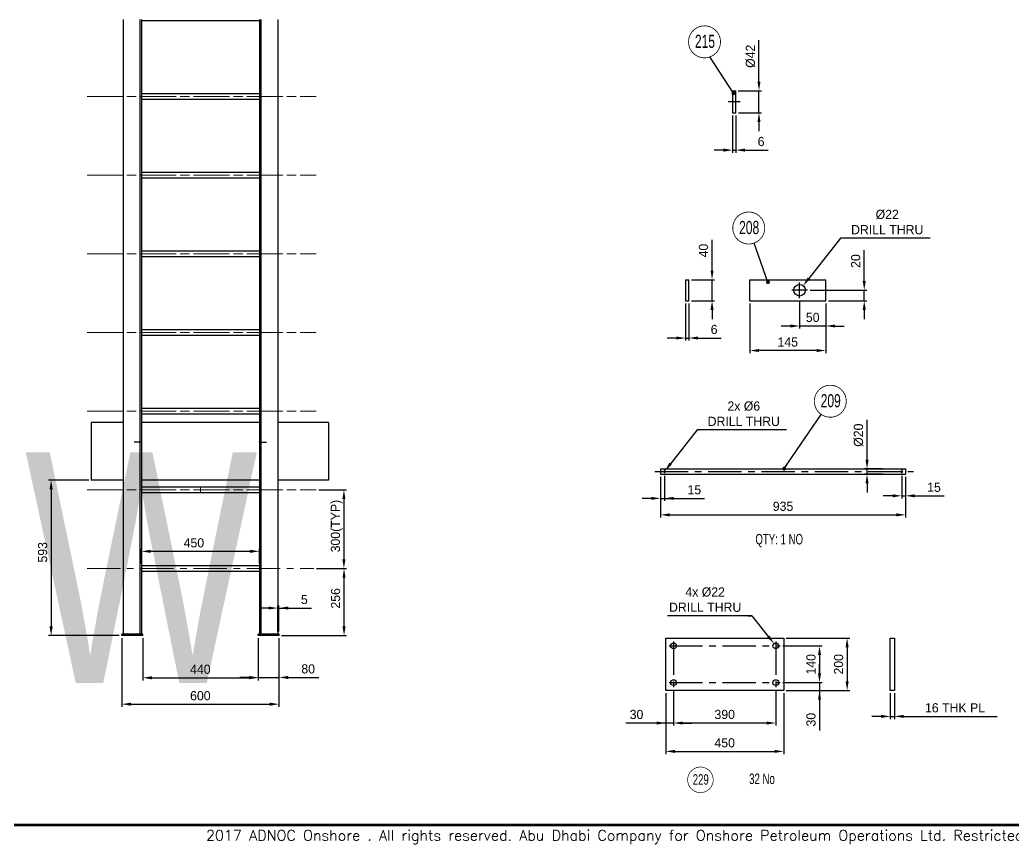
# Model space of a CAD drawing. Header units: millimetres. Extents: x 0 to 16187, y -20471 to 6290.
# Drawn here: x 10784.2 to 11163, y 2604.8 to 2919.1 of the extents above; entities that cross this region are included whole.
import ezdxf
from ezdxf import colors
from ezdxf.entities.mleader import LeaderData, LeaderLine
from ezdxf.enums import TextEntityAlignment as Align
from ezdxf.math import Vec2, Vec3

# ---------------------------------------------------------------- set-up
doc = ezdxf.new("R2018")
doc.units = ezdxf.units.MM
doc.header["$PDSIZE"] = -1
doc.linetypes.add('CENTERX2', pattern=[20.32, 12.7, -2.54, 2.54, -2.54])
doc.layers.add('BORDER1', color=3, linetype='Continuous')
doc.layers.add('BORDER2', color=7, linetype='Continuous')
doc.styles.add('ROMANC', font='ROMANC', dxfattribs={"height": 5})
doc.styles.add('ROMANS', font='ROMANS.shx', dxfattribs={"width": 0.8})
doc.styles.add('ROMANT', font='ROMANT', dxfattribs={"height": 4})
doc.styles.add('SLDTEXTSTYLE2', font='TXT', dxfattribs={"width": 0.686449})
doc.dimstyles.new('AM_ISO', dxfattribs={"dimtxt": 3.5, "dimasz": 3.5, "dimexe": 1, "dimexo": 1, "dimgap": 1.5, "dimtad": 1, "dimdsep": 46, "dimtxsty": 'Standard', "dimcen": 0, "dimclrd": 1, "dimclre": 1, "dimclrt": 1, "dimadec": 0, "dimazin": 2, "dimtp": 0.1, "dimtm": 0.1, "dimtfac": 0.71, "dimtdec": 3, "dimtmove": 0, "dimatfit": 3, "dimfxl": 1, "dimlwd": -1, "dimlwe": -1, "dimarcsym": 1})
doc.dimstyles.new('AM_ISO$3', dxfattribs={"dimtxt": 3.5, "dimasz": 3.5, "dimexe": 1, "dimexo": 1, "dimgap": 1.5, "dimtad": 1, "dimtoh": 1, "dimdsep": 46, "dimtxsty": 'Standard', "dimcen": 0, "dimclrd": 1, "dimclre": 1, "dimclrt": 1, "dimadec": 0, "dimazin": 2, "dimtp": 0.1, "dimtm": 0.1, "dimtfac": 0.71, "dimtdec": 3, "dimtofl": 0, "dimtmove": 0, "dimatfit": 0, "dimfxl": 1, "dimlwd": -1, "dimlwe": -1, "dimarcsym": 1})
doc.dimstyles.new('AM_ISO$7', dxfattribs={"dimtxt": 3.5, "dimasz": 3.5, "dimexe": 1, "dimexo": 1, "dimgap": 1.5, "dimtad": 1, "dimtoh": 1, "dimdsep": 46, "dimtxsty": 'Standard', "dimcen": 0, "dimclrd": 1, "dimclre": 1, "dimclrt": 1, "dimadec": 0, "dimazin": 2, "dimtp": 0.1, "dimtm": 0.1, "dimtfac": 0.71, "dimtdec": 3, "dimtmove": 0, "dimatfit": 3, "dimfxl": 1, "dimlwd": -1, "dimlwe": -1, "dimarcsym": 1})

# ---------------------------------------------------------------- blocks, each defined once
blk = doc.blocks.new('*D1907')
at = {"color": 1, "linetype": 'ByBlock'}
for p, q in [((11030.51, 2662.38), (11030.51, 2639.16)), ((11075.51, 2662.38), (11075.51, 2639.16)), ((11034.01, 2640.16), (11072.01, 2640.16))]:
    blk.add_line(p, q, dxfattribs=at)
at = {"color": 1}
for points in [[(11034.01, 2640.75), (11034.01, 2639.58), (11030.51, 2640.16)], [(11072.01, 2639.58), (11072.01, 2640.75), (11075.51, 2640.16)]]:
    blk.add_solid(points, dxfattribs=at)
at = {"layer": 'Defpoints', "color": 0}
for p in [(11030.51, 2663.38), (11075.51, 2663.38), (11075.51, 2640.16)]:
    blk.add_point(p, dxfattribs=at)
at = {"color": 1, "insert": (11053.01, 2643.41), "char_height": 3.5, "attachment_point": 5}
blk.add_mtext('450', dxfattribs=at)
blk = doc.blocks.new('*D1908')
at = {"color": 1, "linetype": 'ByBlock'}
for p, q in [((11076.51, 2683.38), (11100.71, 2683.38)), ((11099.71, 2679.88), (11099.71, 2666.88)), ((11076.51, 2663.38), (11100.71, 2663.38))]:
    blk.add_line(p, q, dxfattribs=at)
at = {"color": 1}
for points in [[(11100.3, 2679.88), (11099.13, 2679.88), (11099.71, 2683.38)], [(11099.13, 2666.88), (11100.3, 2666.88), (11099.71, 2663.38)]]:
    blk.add_solid(points, dxfattribs=at)
at = {"layer": 'Defpoints', "color": 0}
for p in [(11075.51, 2683.38), (11075.51, 2663.38), (11099.71, 2663.38)]:
    blk.add_point(p, dxfattribs=at)
at = {"color": 1, "insert": (11096.46, 2673.38), "char_height": 3.5, "attachment_point": 5, "rotation": 90}
blk.add_mtext('200', dxfattribs=at)
blk = doc.blocks.new('*D1909')
at = {"color": 1, "linetype": 'ByBlock'}
for p, q in [((11033.51, 2663.69), (11033.51, 2649.97)), ((11030.51, 2662.38), (11030.51, 2649.97)), ((11030.51, 2650.97), (11015.26, 2650.97)), ((11027.01, 2650.97), (11023.51, 2650.97)), ((11033.51, 2650.97), (11030.51, 2650.97)), ((11037.01, 2650.97), (11040.51, 2650.97))]:
    blk.add_line(p, q, dxfattribs=at)
at = {"color": 1}
for points in [[(11027.01, 2650.39), (11027.01, 2651.56), (11030.51, 2650.97)], [(11037.01, 2651.56), (11037.01, 2650.39), (11033.51, 2650.97)]]:
    blk.add_solid(points, dxfattribs=at)
at = {"layer": 'Defpoints', "color": 0}
for p in [(11033.51, 2664.69), (11030.51, 2663.38), (11030.51, 2650.97)]:
    blk.add_point(p, dxfattribs=at)
at = {"color": 1, "insert": (11019.38, 2654.22), "char_height": 3.5, "attachment_point": 5}
blk.add_mtext('30', dxfattribs=at)
blk = doc.blocks.new('*D1910')
at = {"color": 1, "linetype": 'ByBlock'}
for p, q in [((11033.51, 2663.69), (11033.51, 2649.97)), ((11072.51, 2663.69), (11072.51, 2649.97)), ((11069.01, 2650.97), (11037.01, 2650.97))]:
    blk.add_line(p, q, dxfattribs=at)
at = {"color": 1}
for points in [[(11037.01, 2651.56), (11037.01, 2650.39), (11033.51, 2650.97)], [(11069.01, 2650.39), (11069.01, 2651.56), (11072.51, 2650.97)]]:
    blk.add_solid(points, dxfattribs=at)
at = {"layer": 'Defpoints', "color": 0}
for p in [(11033.51, 2664.69), (11072.51, 2664.69), (11033.51, 2650.97)]:
    blk.add_point(p, dxfattribs=at)
at = {"color": 1, "insert": (11053.01, 2654.22), "char_height": 3.5, "attachment_point": 5}
blk.add_mtext('390', dxfattribs=at)
blk = doc.blocks.new('*D1912')
at = {"color": 1, "linetype": 'ByBlock'}
for p, q in [((11075.19, 2680.38), (11090.18, 2680.38)), ((11089.18, 2676.88), (11089.18, 2669.88)), ((11075.19, 2666.38), (11090.18, 2666.38))]:
    blk.add_line(p, q, dxfattribs=at)
at = {"color": 1}
for points in [[(11089.76, 2676.88), (11088.59, 2676.88), (11089.18, 2680.38)], [(11088.59, 2669.88), (11089.76, 2669.88), (11089.18, 2666.38)]]:
    blk.add_solid(points, dxfattribs=at)
at = {"layer": 'Defpoints', "color": 0}
for p in [(11074.19, 2680.38), (11074.19, 2666.38), (11089.18, 2666.38)]:
    blk.add_point(p, dxfattribs=at)
at = {"color": 1, "insert": (11085.93, 2673.38), "char_height": 3.5, "attachment_point": 5, "rotation": 90}
blk.add_mtext('140', dxfattribs=at)
blk = doc.blocks.new('*D1913')
at = {"color": 1, "linetype": 'ByBlock'}
for p, q in [((11089.18, 2669.88), (11089.18, 2673.38)), ((11075.19, 2666.38), (11090.18, 2666.38)), ((11089.18, 2666.38), (11089.18, 2663.38)), ((11076.51, 2663.38), (11090.18, 2663.38)), ((11089.18, 2663.38), (11089.18, 2648.13)), ((11089.18, 2659.88), (11089.18, 2656.38))]:
    blk.add_line(p, q, dxfattribs=at)
at = {"color": 1}
for points in [[(11088.59, 2669.88), (11089.76, 2669.88), (11089.18, 2666.38)], [(11089.76, 2659.88), (11088.59, 2659.88), (11089.18, 2663.38)]]:
    blk.add_solid(points, dxfattribs=at)
at = {"layer": 'Defpoints', "color": 0}
for p in [(11074.19, 2666.38), (11075.51, 2663.38), (11089.18, 2663.38)]:
    blk.add_point(p, dxfattribs=at)
at = {"color": 1, "insert": (11085.93, 2652.25), "char_height": 3.5, "attachment_point": 5, "rotation": 90}
blk.add_mtext('30', dxfattribs=at)
blk = doc.blocks.new('*D1914')
at = {"color": 1, "linetype": 'ByBlock'}
for p, q in [((11116.18, 2662.38), (11116.18, 2652.51)), ((11117.78, 2662.38), (11117.78, 2652.51)), ((11112.68, 2653.51), (11109.18, 2653.51)), ((11116.18, 2653.51), (11117.78, 2653.51)), ((11121.28, 2653.51), (11156.95, 2653.51))]:
    blk.add_line(p, q, dxfattribs=at)
at = {"color": 1}
for points in [[(11112.68, 2652.93), (11112.68, 2654.1), (11116.18, 2653.51)], [(11121.28, 2654.1), (11121.28, 2652.93), (11117.78, 2653.51)]]:
    blk.add_solid(points, dxfattribs=at)
at = {"layer": 'Defpoints', "color": 0}
for p in [(11116.18, 2663.38), (11117.78, 2663.38), (11117.78, 2653.51)]:
    blk.add_point(p, dxfattribs=at)
at = {"color": 1, "insert": (11140.87, 2656.76), "char_height": 3.5, "attachment_point": 5}
blk.add_mtext('16 THK PL', dxfattribs=at)
blk = doc.blocks.new('*D1915')
at = {"color": 1, "linetype": 'ByBlock'}
for p, q in [((11061.89, 2691.86), (11063.39, 2691.86)), ((11063.39, 2691.86), (11069.65, 2683.98))]:
    blk.add_line(p, q, dxfattribs=at)
at = {"color": 1}
blk.add_solid([(11069.19, 2683.62), (11070.11, 2684.34), (11071.83, 2681.24)], dxfattribs=at)
at = {"layer": 'Defpoints', "color": 0}
for p in [(11071.83, 2681.24), (11073.19, 2679.52)]:
    blk.add_point(p, dxfattribs=at)
at = {"color": 1, "insert": (11045.56, 2698.02), "char_height": 3.5, "attachment_point": 5}
blk.add_mtext('4x %%c22\\PDRILL THRU', dxfattribs=at)
blk = doc.blocks.new('*D3558')
at = {"color": 1, "linetype": 'ByBlock'}
for p, q in [((10897.25, 2709.89), (10908.81, 2709.89)), ((10907.81, 2687.79), (10907.81, 2706.39)), ((10884, 2684.29), (10908.81, 2684.29))]:
    blk.add_line(p, q, dxfattribs=at)
at = {"color": 1}
for points in [[(10908.39, 2706.39), (10907.22, 2706.39), (10907.81, 2709.89)], [(10907.22, 2687.79), (10908.39, 2687.79), (10907.81, 2684.29)]]:
    blk.add_solid(points, dxfattribs=at)
at = {"layer": 'Defpoints', "color": 0}
for p in [(10896.25, 2709.89), (10907.81, 2709.89), (10883, 2684.29)]:
    blk.add_point(p, dxfattribs=at)
at = {"color": 1, "insert": (10902.81, 2698.52), "char_height": 3.5, "attachment_point": 2, "rotation": 90}
blk.add_mtext('256', dxfattribs=at)
blk = doc.blocks.new('*D3559')
at = {"color": 1, "linetype": 'ByBlock'}
for p, q in [((10898.24, 2739.89), (10908.77, 2739.89)), ((10907.77, 2736.39), (10907.77, 2713.39)), ((10897.25, 2709.89), (10908.77, 2709.89))]:
    blk.add_line(p, q, dxfattribs=at)
at = {"color": 1}
for points in [[(10908.35, 2736.39), (10907.19, 2736.39), (10907.77, 2739.89)], [(10907.19, 2713.39), (10908.35, 2713.39), (10907.77, 2709.89)]]:
    blk.add_solid(points, dxfattribs=at)
at = {"layer": 'Defpoints', "color": 0}
for p in [(10897.24, 2739.89), (10896.25, 2709.89), (10907.77, 2709.89)]:
    blk.add_point(p, dxfattribs=at)
at = {"color": 1, "insert": (10902.77, 2726.07), "char_height": 3.5, "attachment_point": 2, "rotation": 90}
blk.add_mtext('300(TYP)', dxfattribs=at)
blk = doc.blocks.new('*D3560')
at = {"color": 1, "linetype": 'ByBlock'}
for p, q in [((10810.4, 2743.59), (10795.07, 2743.59)), ((10796.07, 2740.09), (10796.07, 2687.79)), ((10822, 2684.29), (10795.07, 2684.29))]:
    blk.add_line(p, q, dxfattribs=at)
at = {"color": 1}
for points in [[(10796.66, 2740.09), (10795.49, 2740.09), (10796.07, 2743.59)], [(10795.49, 2687.79), (10796.66, 2687.79), (10796.07, 2684.29)]]:
    blk.add_solid(points, dxfattribs=at)
at = {"layer": 'Defpoints', "color": 0}
for p in [(10811.4, 2743.59), (10796.07, 2684.29), (10823, 2684.29)]:
    blk.add_point(p, dxfattribs=at)
at = {"color": 1, "insert": (10791.07, 2716.06), "char_height": 3.5, "attachment_point": 2, "rotation": 90}
blk.add_mtext('593', dxfattribs=at)
blk = doc.blocks.new('*D3561')
at = {"color": 1, "linetype": 'ByBlock'}
for p, q in [((10823, 2683.29), (10823, 2657.16)), ((10883, 2683.29), (10883, 2657.16)), ((10826.5, 2658.16), (10879.5, 2658.16))]:
    blk.add_line(p, q, dxfattribs=at)
at = {"color": 1}
for points in [[(10826.5, 2658.74), (10826.5, 2657.57), (10823, 2658.16)], [(10879.5, 2657.57), (10879.5, 2658.74), (10883, 2658.16)]]:
    blk.add_solid(points, dxfattribs=at)
at = {"layer": 'Defpoints', "color": 0}
for p in [(10823, 2684.29), (10883, 2684.29), (10883, 2658.16)]:
    blk.add_point(p, dxfattribs=at)
at = {"color": 1, "insert": (10853, 2663.16), "char_height": 3.5, "attachment_point": 2}
blk.add_mtext('600', dxfattribs=at)
blk = doc.blocks.new('*D3562')
at = {"color": 1, "linetype": 'ByBlock'}
for p, q in [((10830.5, 2711.89), (10830.5, 2717.43)), ((10875.5, 2711.89), (10875.5, 2717.43)), ((10872, 2716.43), (10834, 2716.43))]:
    blk.add_line(p, q, dxfattribs=at)
at = {"color": 1}
for points in [[(10834, 2717.02), (10834, 2715.85), (10830.5, 2716.43)], [(10872, 2715.85), (10872, 2717.02), (10875.5, 2716.43)]]:
    blk.add_solid(points, dxfattribs=at)
at = {"layer": 'Defpoints', "color": 0}
for p in [(10830.5, 2716.43), (10830.5, 2710.89), (10875.5, 2710.89)]:
    blk.add_point(p, dxfattribs=at)
at = {"color": 1, "insert": (10850.54, 2721.43), "char_height": 3.5, "attachment_point": 2}
blk.add_mtext('450', dxfattribs=at)
blk = doc.blocks.new('*D3563')
at = {"color": 1, "linetype": 'ByBlock'}
for p, q in [((10831, 2683.29), (10831, 2667.23)), ((10875, 2683.29), (10875, 2667.23)), ((10834.5, 2668.23), (10871.5, 2668.23))]:
    blk.add_line(p, q, dxfattribs=at)
at = {"color": 1}
for points in [[(10834.5, 2668.81), (10834.5, 2667.64), (10831, 2668.23)], [(10871.5, 2667.64), (10871.5, 2668.81), (10875, 2668.23)]]:
    blk.add_solid(points, dxfattribs=at)
at = {"layer": 'Defpoints', "color": 0}
for p in [(10831, 2684.29), (10875, 2684.29), (10875, 2668.23)]:
    blk.add_point(p, dxfattribs=at)
at = {"color": 1, "insert": (10853, 2673.23), "char_height": 3.5, "attachment_point": 2}
blk.add_mtext('440', dxfattribs=at)
blk = doc.blocks.new('*D3575')
at = {"color": 1, "linetype": 'ByBlock'}
for p, q in [((10875, 2683.29), (10875, 2667.35)), ((10883, 2683.29), (10883, 2667.35)), ((10871.5, 2668.35), (10868, 2668.35)), ((10875, 2668.35), (10883, 2668.35)), ((10886.5, 2668.35), (10898.25, 2668.35))]:
    blk.add_line(p, q, dxfattribs=at)
at = {"color": 1}
for points in [[(10871.5, 2667.76), (10871.5, 2668.93), (10875, 2668.35)], [(10886.5, 2668.93), (10886.5, 2667.76), (10883, 2668.35)]]:
    blk.add_solid(points, dxfattribs=at)
at = {"layer": 'Defpoints', "color": 0}
for p in [(10875, 2684.29), (10883, 2684.29), (10883, 2668.35)]:
    blk.add_point(p, dxfattribs=at)
at = {"color": 1, "insert": (10894.13, 2671.6), "char_height": 3.5, "attachment_point": 5}
blk.add_mtext('80', dxfattribs=at)
blk = doc.blocks.new('*D3576')
at = {"color": 1, "linetype": 'ByBlock'}
for p, q in [((10879, 2694.82), (10875.5, 2694.82)), ((10882.5, 2685.89), (10882.5, 2695.82)), ((10883, 2694.82), (10882.5, 2694.82)), ((10883, 2685.89), (10883, 2695.82)), ((10883, 2694.82), (10895.34, 2694.82)), ((10886.5, 2694.82), (10890, 2694.82))]:
    blk.add_line(p, q, dxfattribs=at)
at = {"color": 1}
for points in [[(10879, 2694.23), (10879, 2695.4), (10882.5, 2694.82)], [(10886.5, 2695.4), (10886.5, 2694.23), (10883, 2694.82)]]:
    blk.add_solid(points, dxfattribs=at)
at = {"layer": 'Defpoints', "color": 0}
for p in [(10882.5, 2694.82), (10882.5, 2684.89), (10883, 2684.89)]:
    blk.add_point(p, dxfattribs=at)
at = {"color": 1, "insert": (10892.67, 2698.07), "char_height": 3.5, "attachment_point": 5}
blk.add_mtext('5', dxfattribs=at)
blk = doc.blocks.new('*U609')
at = {"layer": 'BORDER1', "color": 154, "true_color": 0x1859a9, "const_width": 1}
blk.add_lwpolyline([(1.81, 811), (1144, 811), (1144, 0), (0, 0), (0, 811)], close=True, dxfattribs=at)
at = {"layer": 'BORDER2', "color": 154, "true_color": 0x1859a9, "style": 'ROMANS'}
blk.add_text('2017 ADNOC Onshore . All rights reserved. Abu Dhabi Company for Onshore Petroleum Operations Ltd. Restricted Circulation', height=4, dxfattribs=at).set_placement((489.5, -2), align=Align.TOP_CENTER)
at = {"layer": 'BORDER2', "flags": 8}
for tag, height, style, p in [('REV-A', 3.24, 'ROMANS', (986.93, 140.25)), ('RE-A', 8.06, 'ROMANT', (1084.63, 7.17))]:
    blk.add_attdef(tag, text='', height=height, dxfattribs=dict(at, style=style)).set_placement(p, align=Align.CENTER)
at = {"layer": 'BORDER2', "style": 'ROMANS', "width": 3.830216}
blk.add_attdef('DATE-A', text='', height=3.24, dxfattribs=at).set_placement((995.51, 140.25), (1008.51, 140.25), align=Align.FIT)
at = {"layer": 'BORDER2'}
for tag, height, style, p in [('DRN-A', 3.24, 'ROMANS', (1018.38, 140.25)), ('CHD-A', 3.24, 'ROMANS', (1032.35, 140.25)), ('APD-A', 3.24, 'ROMANS', (1046.64, 140.25)), ('CONS_CONT_VEND', 4.2, 'ROMANC', (1061.39, 72.83))]:
    blk.add_attdef(tag, text='', height=height, dxfattribs=dict(at, style=style)).set_placement(p, align=Align.CENTER)
at = {"layer": 'BORDER2', "style": 'ROMANS', "width": 0.8}
for tag, p, height in [('1:X', (997.23, 122.55), 3.5), ('LOC', (1042.74, 122.55), 3.5), ('PROJ_NO', (1118.64, 122.55), 3.5), ('CONS_DRG_NO', (1011, 63), 3)]:
    blk.add_attdef(tag, p, '', height=height, dxfattribs=at)
at = {"layer": 'BORDER2', "lineweight": 30, "width": 0.8, "flags": 104}
blk.add_attdef('COMMENTS-A', text='', height=2.2, dxfattribs=at).set_placement((1055.21, 142.07), align=Align.MIDDLE_LEFT)
at = {"layer": 'BORDER2', "style": 'ROMANS', "width": 0.8}
for tag, p in [('PROJECT_TITLE_1', (1061.07, 55.35)), ('PROJECT_TITLE_2', (1061.07, 49.3))]:
    blk.add_attdef(tag, text='', height=3.5, dxfattribs=at).set_placement(p, align=Align.MIDDLE)
at = {"layer": 'BORDER2', "style": 'ROMANT', "width": 0.8}
for tag, p in [('DRG_TITLE_1', (1061.07, 36.31)), ('DRG_TITLE_2', (1061.07, 28.31)), ('DRG_TITLE_3', (1061.07, 20.31))]:
    blk.add_attdef(tag, text='', height=5, dxfattribs=at).set_placement(p, align=Align.CENTER)
at = {"layer": 'BORDER2', "style": 'ROMANT'}
for tag, p in [('AR', (995, 7.17)), ('PA', (1011.74, 7.17)), ('DC', (1028.45, 7.17)), ('TS', (1120.84, 7.17))]:
    blk.add_attdef(tag, p, '', height=8.06, dxfattribs=at)
for tag, p in [('SRNO', (1074.7, 7.17)), ('SH', (1115.8, 7.18))]:
    blk.add_attdef(tag, text='', height=8.06, dxfattribs=at).set_placement(p, align=Align.RIGHT)
at = {"layer": 'BORDER2', "style": 'ROMANS', "flags": 2}
blk.add_attdef('TB_VERSION', text='', height=2, dxfattribs=at).set_placement((1, -1), align=Align.TOP_LEFT)
blk = doc.blocks.new('*D5591')
at = {"color": 1, "linetype": 'ByBlock'}
for p, q in [((11107.31, 2751.36), (11107.31, 2766.61)), ((11113.28, 2747.86), (11106.31, 2747.86)), ((11107.31, 2745.86), (11107.31, 2747.86)), ((11113.28, 2745.86), (11106.31, 2745.86)), ((11107.31, 2742.36), (11107.31, 2738.86))]:
    blk.add_line(p, q, dxfattribs=at)
at = {"color": 1}
for points in [[(11106.72, 2751.36), (11107.89, 2751.36), (11107.31, 2747.86)], [(11107.89, 2742.36), (11106.72, 2742.36), (11107.31, 2745.86)]]:
    blk.add_solid(points, dxfattribs=at)
at = {"layer": 'Defpoints', "color": 0}
for p in [(11107.31, 2747.86), (11114.28, 2747.86), (11114.28, 2745.86)]:
    blk.add_point(p, dxfattribs=at)
at = {"color": 1, "insert": (11104.06, 2760.73), "char_height": 3.5, "attachment_point": 5, "rotation": 90}
blk.add_mtext('%%C20', dxfattribs=at)
blk = doc.blocks.new('*D5592')
at = {"color": 1, "linetype": 'ByBlock'}
for p, q in [((11028.52, 2744.86), (11028.52, 2729.35)), ((11122.02, 2744.86), (11122.02, 2729.35)), ((11032.02, 2730.35), (11118.52, 2730.35))]:
    blk.add_line(p, q, dxfattribs=at)
at = {"color": 1}
for points in [[(11032.02, 2730.94), (11032.02, 2729.77), (11028.52, 2730.35)], [(11118.52, 2729.77), (11118.52, 2730.94), (11122.02, 2730.35)]]:
    blk.add_solid(points, dxfattribs=at)
at = {"layer": 'Defpoints', "color": 0}
for p in [(11028.52, 2745.86), (11122.02, 2745.86), (11122.02, 2730.35)]:
    blk.add_point(p, dxfattribs=at)
at = {"color": 1, "insert": (11075.27, 2733.6), "char_height": 3.5, "attachment_point": 5}
blk.add_mtext('935', dxfattribs=at)
blk = doc.blocks.new('*D5594')
at = {"color": 1, "linetype": 'ByBlock'}
for p, q in [((11042.46, 2762.72), (11032.36, 2749.85)), ((11076.62, 2762.72), (11042.46, 2762.72))]:
    blk.add_line(p, q, dxfattribs=at)
at = {"color": 1}
blk.add_solid([(11031.9, 2750.21), (11032.82, 2749.49), (11030.2, 2747.1)], dxfattribs=at)
at = {"layer": 'Defpoints', "color": 0}
for p in [(11030.2, 2747.1), (11029.83, 2746.62)]:
    blk.add_point(p, dxfattribs=at)
at = {"color": 1, "insert": (11060.29, 2768.89), "char_height": 3.5, "attachment_point": 5}
blk.add_mtext('2x %%c6\\PDRILL THRU', dxfattribs=at)
blk = doc.blocks.new('*D5595')
at = {"color": 1, "linetype": 'ByBlock'}
for p, q in [((11028.52, 2744.86), (11028.52, 2735.64)), ((11030.02, 2745.25), (11030.02, 2735.64)), ((11025.02, 2736.64), (11021.52, 2736.64)), ((11028.52, 2736.64), (11030.02, 2736.64)), ((11030.02, 2736.64), (11045.27, 2736.64)), ((11033.52, 2736.64), (11037.02, 2736.64))]:
    blk.add_line(p, q, dxfattribs=at)
at = {"color": 1}
for points in [[(11025.02, 2736.06), (11025.02, 2737.23), (11028.52, 2736.64)], [(11033.52, 2737.23), (11033.52, 2736.06), (11030.02, 2736.64)]]:
    blk.add_solid(points, dxfattribs=at)
at = {"layer": 'Defpoints', "color": 0}
for p in [(11028.52, 2745.86), (11030.02, 2746.25), (11030.02, 2736.64)]:
    blk.add_point(p, dxfattribs=at)
at = {"color": 1, "insert": (11041.43, 2739.89), "char_height": 3.5, "attachment_point": 5}
blk.add_mtext('15', dxfattribs=at)
blk = doc.blocks.new('*D5596')
at = {"color": 1, "linetype": 'ByBlock'}
for p, q in [((11120.52, 2745.25), (11120.52, 2736.61)), ((11122.02, 2744.86), (11122.02, 2736.61)), ((11117.02, 2737.61), (11113.52, 2737.61)), ((11120.52, 2737.61), (11122.02, 2737.61)), ((11125.52, 2737.61), (11136.68, 2737.61))]:
    blk.add_line(p, q, dxfattribs=at)
at = {"color": 1}
for points in [[(11117.02, 2737.03), (11117.02, 2738.2), (11120.52, 2737.61)], [(11125.52, 2738.2), (11125.52, 2737.03), (11122.02, 2737.61)]]:
    blk.add_solid(points, dxfattribs=at)
at = {"layer": 'Defpoints', "color": 0}
for p in [(11120.52, 2746.25), (11122.02, 2745.86), (11122.02, 2737.61)]:
    blk.add_point(p, dxfattribs=at)
at = {"color": 1, "insert": (11132.85, 2740.86), "char_height": 3.5, "attachment_point": 5}
blk.add_mtext('15', dxfattribs=at)
blk = doc.blocks.new('*D5597')
at = {"color": 1, "linetype": 'ByBlock'}
for p, q in [((11038.11, 2811), (11038.11, 2796.77)), ((11039.31, 2811), (11039.31, 2796.77)), ((11034.61, 2797.77), (11031.11, 2797.77)), ((11038.11, 2797.77), (11039.31, 2797.77)), ((11042.81, 2797.77), (11051.64, 2797.77))]:
    blk.add_line(p, q, dxfattribs=at)
at = {"color": 1}
for points in [[(11034.61, 2797.19), (11034.61, 2798.35), (11038.11, 2797.77)], [(11042.81, 2798.35), (11042.81, 2797.19), (11039.31, 2797.77)]]:
    blk.add_solid(points, dxfattribs=at)
at = {"layer": 'Defpoints', "color": 0}
for p in [(11038.11, 2812), (11039.31, 2812), (11039.31, 2797.77)]:
    blk.add_point(p, dxfattribs=at)
at = {"color": 1, "insert": (11048.97, 2801.02), "char_height": 3.5, "attachment_point": 5}
blk.add_mtext('6', dxfattribs=at)
blk = doc.blocks.new('*D5598')
at = {"color": 1, "linetype": 'ByBlock'}
for p, q in [((11048.18, 2823.5), (11048.18, 2835.25)), ((11040.31, 2820), (11049.18, 2820)), ((11048.18, 2812), (11048.18, 2820)), ((11040.31, 2812), (11049.18, 2812)), ((11048.18, 2808.5), (11048.18, 2805))]:
    blk.add_line(p, q, dxfattribs=at)
at = {"color": 1}
for points in [[(11047.6, 2823.5), (11048.77, 2823.5), (11048.18, 2820)], [(11048.77, 2808.5), (11047.6, 2808.5), (11048.18, 2812)]]:
    blk.add_solid(points, dxfattribs=at)
at = {"layer": 'Defpoints', "color": 0}
for p in [(11039.31, 2820), (11048.18, 2820), (11039.31, 2812)]:
    blk.add_point(p, dxfattribs=at)
at = {"color": 1, "insert": (11044.93, 2831.12), "char_height": 3.5, "attachment_point": 5, "rotation": 90}
blk.add_mtext('40', dxfattribs=at)
blk = doc.blocks.new('*D5599')
at = {"color": 1, "linetype": 'ByBlock'}
for p, q in [((11081.58, 2812), (11081.58, 2801.36)), ((11091.58, 2811), (11091.58, 2801.36)), ((11078.08, 2802.36), (11074.58, 2802.36)), ((11091.58, 2802.36), (11081.58, 2802.36)), ((11095.08, 2802.36), (11098.58, 2802.36))]:
    blk.add_line(p, q, dxfattribs=at)
at = {"color": 1}
for points in [[(11078.08, 2801.78), (11078.08, 2802.94), (11081.58, 2802.36)], [(11095.08, 2802.94), (11095.08, 2801.78), (11091.58, 2802.36)]]:
    blk.add_solid(points, dxfattribs=at)
at = {"layer": 'Defpoints', "color": 0}
for p in [(11081.58, 2813), (11091.58, 2812), (11081.58, 2802.36)]:
    blk.add_point(p, dxfattribs=at)
at = {"color": 1, "insert": (11086.58, 2805.61), "char_height": 3.5, "attachment_point": 5}
blk.add_mtext('50', dxfattribs=at)
blk = doc.blocks.new('*D5602')
at = {"color": 1, "linetype": 'ByBlock'}
for p, q in [((11062.58, 2811), (11062.58, 2792)), ((11091.58, 2811), (11091.58, 2792)), ((11088.08, 2793), (11066.08, 2793))]:
    blk.add_line(p, q, dxfattribs=at)
at = {"color": 1}
for points in [[(11066.08, 2793.59), (11066.08, 2792.42), (11062.58, 2793)], [(11088.08, 2792.42), (11088.08, 2793.59), (11091.58, 2793)]]:
    blk.add_solid(points, dxfattribs=at)
at = {"layer": 'Defpoints', "color": 0}
for p in [(11062.58, 2812), (11091.58, 2812), (11062.58, 2793)]:
    blk.add_point(p, dxfattribs=at)
at = {"color": 1, "insert": (11077.08, 2796.25), "char_height": 3.5, "attachment_point": 5}
blk.add_mtext('145', dxfattribs=at)
blk = doc.blocks.new('*D5603')
at = {"color": 1, "linetype": 'ByBlock'}
for p, q in [((11097.18, 2835.81), (11085.11, 2820.48)), ((11131.34, 2835.81), (11097.18, 2835.81))]:
    blk.add_line(p, q, dxfattribs=at)
at = {"color": 1}
blk.add_solid([(11084.65, 2820.84), (11085.57, 2820.12), (11082.94, 2817.73)], dxfattribs=at)
at = {"layer": 'Defpoints', "color": 0}
for p in [(11082.94, 2817.73), (11080.22, 2814.27)]:
    blk.add_point(p, dxfattribs=at)
at = {"color": 1, "insert": (11115.01, 2841.98), "char_height": 3.5, "attachment_point": 5}
blk.add_mtext('%%c22\\PDRILL THRU', dxfattribs=at)
blk = doc.blocks.new('*D5604')
at = {"color": 1, "linetype": 'ByBlock'}
for p, q in [((11106.24, 2819.5), (11106.24, 2831.25)), ((11085.59, 2816), (11107.24, 2816)), ((11106.24, 2812), (11106.24, 2816)), ((11092.58, 2812), (11107.24, 2812)), ((11106.24, 2808.5), (11106.24, 2805))]:
    blk.add_line(p, q, dxfattribs=at)
at = {"color": 1}
for points in [[(11105.65, 2819.5), (11106.82, 2819.5), (11106.24, 2816)], [(11106.82, 2808.5), (11105.65, 2808.5), (11106.24, 2812)]]:
    blk.add_solid(points, dxfattribs=at)
at = {"layer": 'Defpoints', "color": 0}
for p in [(11084.59, 2816), (11106.24, 2816), (11091.58, 2812)]:
    blk.add_point(p, dxfattribs=at)
at = {"color": 1, "insert": (11102.99, 2827.12), "char_height": 3.5, "attachment_point": 5, "rotation": 90}
blk.add_mtext('20', dxfattribs=at)
blk = doc.blocks.new('*D5611')
at = {"color": 1, "linetype": 'ByBlock'}
for p, q in [((11056.03, 2882.66), (11056.03, 2868.43)), ((11057.23, 2882.66), (11057.23, 2868.43)), ((11052.53, 2869.43), (11049.03, 2869.43)), ((11056.03, 2869.43), (11057.23, 2869.43)), ((11060.73, 2869.43), (11069.57, 2869.43))]:
    blk.add_line(p, q, dxfattribs=at)
at = {"color": 1}
for points in [[(11052.53, 2868.84), (11052.53, 2870.01), (11056.03, 2869.43)], [(11060.73, 2870.01), (11060.73, 2868.84), (11057.23, 2869.43)]]:
    blk.add_solid(points, dxfattribs=at)
at = {"layer": 'Defpoints', "color": 0}
for p in [(11056.03, 2883.66), (11057.23, 2883.66), (11057.23, 2869.43)]:
    blk.add_point(p, dxfattribs=at)
at = {"color": 1, "insert": (11066.9, 2872.68), "char_height": 3.5, "attachment_point": 5}
blk.add_mtext('6', dxfattribs=at)
blk = doc.blocks.new('*D5612')
at = {"color": 1, "linetype": 'ByBlock'}
for p, q in [((11066.09, 2895.56), (11066.09, 2911.39)), ((11058.21, 2892.06), (11067.09, 2892.06)), ((11066.09, 2883.66), (11066.09, 2892.06)), ((11058.23, 2883.66), (11067.09, 2883.66)), ((11066.09, 2880.16), (11066.09, 2876.66))]:
    blk.add_line(p, q, dxfattribs=at)
at = {"color": 1}
for points in [[(11065.51, 2895.56), (11066.67, 2895.56), (11066.09, 2892.06)], [(11066.67, 2880.16), (11065.51, 2880.16), (11066.09, 2883.66)]]:
    blk.add_solid(points, dxfattribs=at)
at = {"layer": 'Defpoints', "color": 0}
for p in [(11057.21, 2892.06), (11066.09, 2892.06), (11057.23, 2883.66)]:
    blk.add_point(p, dxfattribs=at)
at = {"color": 1, "insert": (11062.84, 2905.22), "char_height": 3.5, "attachment_point": 5, "rotation": 90}
blk.add_mtext('%%c42', dxfattribs=at)

msp = doc.modelspace()

# ---------------------------------------------------------------- linework, layer by layer
at = {"color": 7, "linetype": 'Continuous', "lineweight": 25}
for p, q in [((10823.50222, 2919.28546), (10823.50222, 2684.88546)), ((10829.90222, 2919.28546), (10829.90222, 2684.88546)), ((10830.50222, 2919.28546), (10830.50222, 2684.88546)), ((10830.50222, 2918.88546), (10875.50222, 2918.88546)), ((10875.50222, 2919.28546), (10875.50222, 2684.88546)), ((10876.10222, 2919.28546), (10876.10222, 2684.88546)), ((10882.50222, 2919.28546), (10882.50222, 2684.88546)), ((10875.50222, 2890.88546), (10830.50222, 2890.88546)), ((10830.50222, 2888.88546), (10875.50222, 2888.88546)), ((10875.50222, 2860.88546), (10830.50222, 2860.88546)), ((10830.50222, 2858.88546), (10875.50222, 2858.88546)), ((10875.50222, 2830.88546), (10830.50222, 2830.88546)), ((10830.50222, 2828.88546), (10875.50222, 2828.88546)), ((10875.50222, 2800.88546), (10830.50222, 2800.88546)), ((10830.50222, 2798.88546), (10875.50222, 2798.88546)), ((10875.50222, 2770.88546), (10830.50222, 2770.88546)), ((10830.50222, 2768.88546), (10875.50222, 2768.88546)), ((10811.40222, 2765.58546), (10811.40222, 2743.58546)), ((10823.50222, 2765.58546), (10811.40222, 2765.58546)), ((10875.50222, 2765.58546), (10830.50222, 2765.58546)), ((10901.90222, 2765.58546), (10882.50222, 2765.58546)), ((10901.90222, 2765.58546), (10901.90222, 2743.58546)), ((10823.50222, 2743.58546), (10811.40222, 2743.58546)), ((10875.50222, 2743.58546), (10830.50222, 2743.58546)), ((10901.90222, 2743.58546), (10882.50222, 2743.58546)), ((10875.50222, 2740.88546), (10830.50222, 2740.88546)), ((10830.50222, 2738.88546), (10875.50222, 2738.88546)), ((10875.50222, 2710.88546), (10830.50222, 2710.88546)), ((10830.50222, 2708.88546), (10875.50222, 2708.88546)), ((10823.00222, 2684.28546), (10823.00222, 2684.88546)), ((10831.00222, 2684.88546), (10823.00222, 2684.88546)), ((10831.00222, 2684.28546), (10823.00222, 2684.28546)), ((10831.00222, 2684.28546), (10831.00222, 2684.88546)), ((10875.00222, 2684.28546), (10875.00222, 2684.88546)), ((10883.00222, 2684.88546), (10875.00222, 2684.88546)), ((10883.00222, 2684.28546), (10875.00222, 2684.28546)), ((10883.00222, 2684.28546), (10883.00222, 2684.88546))]:
    msp.add_line(p, q, dxfattribs=at)
for p, q in [((11056.01458, 2892.05569), (11056.03478, 2883.6562)), ((11056.01458, 2892.05569), (11057.21458, 2892.05569)), ((11057.23478, 2883.6562), (11057.21458, 2892.05569)), ((11056.03478, 2883.6562), (11057.23478, 2883.6562)), ((11038.10624, 2819.9985), (11038.10624, 2811.9985)), ((11038.10624, 2819.9985), (11039.30624, 2819.9985)), ((11039.30624, 2811.9985), (11039.30624, 2819.9985)), ((11062.58257, 2819.9985), (11091.58257, 2819.9985)), ((11062.58257, 2811.9985), (11062.58257, 2819.9985)), ((11091.58257, 2811.9985), (11091.58257, 2819.9985)), ((11038.10624, 2811.9985), (11039.30624, 2811.9985)), ((11062.58257, 2811.9985), (11091.58257, 2811.9985)), ((11028.51529, 2747.85901), (11122.01529, 2747.85901)), ((11122.01529, 2747.85901), (11122.01529, 2745.85901)), ((11028.51529, 2745.85901), (11122.01529, 2745.85901)), ((11063.39237, 2691.85577), (11031.16922, 2691.85577))]:
    msp.add_line(p, q)
at = {"color": 7, "linetype": 'CENTERX2', "lineweight": 18}
for p, q in [((10809.76716, 2889.88546), (10896.23727, 2889.88546)), ((10810.76716, 2889.88546), (10897.23727, 2889.88546)), ((10809.76716, 2859.88546), (10896.23727, 2859.88546)), ((10810.76716, 2859.88546), (10897.23727, 2859.88546)), ((10809.76716, 2829.88546), (10896.23727, 2829.88546)), ((10810.76716, 2829.88546), (10897.23727, 2829.88546)), ((10809.76716, 2799.88546), (10896.23727, 2799.88546)), ((10810.76716, 2799.88546), (10897.23727, 2799.88546)), ((10809.76716, 2769.88546), (10896.23727, 2769.88546)), ((10810.76716, 2769.88546), (10897.23727, 2769.88546)), ((10809.76716, 2739.88546), (10896.23727, 2739.88546)), ((10810.76716, 2739.88546), (10897.23727, 2739.88546)), ((10809.77877, 2709.88546), (10896.24889, 2709.88546))]:
    msp.add_line(p, q, dxfattribs=at)
at = {"color": 3, "linetype": 'CENTERX2', "lineweight": 25}
for p, q in [((11058.90916, 2887.85595), (11054.36039, 2887.85595)), ((11081.58257, 2812.99578), (11081.58257, 2819.00122)), ((11084.58529, 2815.9985), (11078.57985, 2815.9985)), ((11026.4002, 2746.85901), (11125.01852, 2746.85901)), ((11030.01529, 2747.46623), (11030.01529, 2746.25178)), ((11120.51529, 2747.46623), (11120.51529, 2746.25178)), ((11031.82577, 2680.37858), (11074.19331, 2680.37858)), ((11033.50954, 2682.06235), (11033.50954, 2664.69482)), ((11072.50954, 2682.06235), (11072.50954, 2664.69482)), ((11031.82577, 2666.37858), (11074.19331, 2666.37858))]:
    msp.add_line(p, q, dxfattribs=at)
at = {"color": 7, "linetype": 'Continuous'}
for p, q in [((10830.50222, 2758.08546), (10827.77839, 2758.08546)), ((10830.50222, 2758.08546), (10830.50222, 2756.72355)), ((10875.50222, 2758.08546), (10875.50222, 2756.72355)), ((10875.50222, 2758.08546), (10878.22604, 2758.08546))]:
    msp.add_line(p, q, dxfattribs=at)
at = {"ltscale": 0.2}
msp.add_line((11028.51529, 2747.85901), (11028.51529, 2745.85901), dxfattribs=at)
at = {"color": 7, "linetype": 'Continuous', "lineweight": 18}
msp.add_line((10853.00222, 2738.88546), (10853.00222, 2740.88546), dxfattribs=at)
at = {"color": 4}
for points in [[(11051.40847, 2910.70596, 0.3125, 0.3125, 1), (11039.22097, 2910.70596, 0.3125, 0.3125, 1)], [(11068.27247, 2839.7226, 0.3125, 0.3125, 1), (11056.08497, 2839.7226, 0.3125, 0.3125, 1)]]:
    msp.add_lwpolyline(points, format="xyseb", close=True, dxfattribs=at)
at = {"color": 2}
msp.add_lwpolyline([(11099.38365, 2773.67377, 0.3125, 0.3125, 1), (11087.19615, 2773.67377, 0.3125, 0.3125, 1)], format="xyseb", close=True, dxfattribs=at)
for points in [[(11030.50954, 2683.37858), (11075.50954, 2683.37858), (11075.50954, 2663.37858), (11030.50954, 2663.37858)], [(11117.78186, 2663.37858), (11116.18186, 2663.37858), (11116.18186, 2683.37858), (11117.78186, 2683.37858)]]:
    msp.add_lwpolyline(points, close=True)
at = {"color": 4, "const_width": 0.25}
msp.add_lwpolyline([(11048.62805, 2629.30973, 1), (11038.87805, 2629.30973, 1)], format="xyb", close=True, dxfattribs=at)
for centre, radius in [((11081.58257, 2815.9985), 2.2), ((11030.01529, 2746.85901), 0.3), ((11120.51529, 2746.85901), 0.3), ((11033.50954, 2680.37858), 1.1), ((11072.50954, 2680.37858), 1.1), ((11033.50954, 2666.37858), 1.1), ((11072.50954, 2666.37858), 1.1)]:
    msp.add_circle(centre, radius)
at = {"color": 7, "linetype": 'Continuous'}
for p in [(10830.50222, 2758.08546), (10875.50222, 2758.08546)]:
    msp.add_point(p, dxfattribs=at)

# ---------------------------------------------------------------- block references
at = {"layer": 'BORDER1'}
ref = msp.add_blockref('*U609', (8846.73852, 2612.13313), dxfattribs=at)
lines = msp.add_mtext('\\W0.80000;ISSUED FOR REVIEW\\P', dxfattribs={"layer": 'BORDER2', "insert": (9901.94849, 2754.20756), "char_height": 88, "attachment_point": 1})
ref.add_attrib('COMMENTS-A', '', (9901.94849, 2754.20756), dxfattribs={"flags": 104}).embed_mtext(lines)
msp.add_blockref('*U609', (10536.99468, 2612.13313), dxfattribs=at)

# ---------------------------------------------------------------- texts
at = {"color": 4, "style": 'SLDTEXTSTYLE2', "width": 0.686449}
for s, p in [('215', (11045.48119, 2910.89893)), ('208', (11062.34519, 2839.91557))]:
    msp.add_text(s, height=5, dxfattribs=at).set_placement(p, align=Align.MIDDLE_CENTER)
at = {"color": 2, "style": 'SLDTEXTSTYLE2', "width": 0.686449}
msp.add_text('209', height=5, dxfattribs=at).set_placement((11093.45638, 2773.86674), align=Align.MIDDLE_CENTER)
at = {"color": 7, "lineweight": 25, "style": 'SLDTEXTSTYLE2', "width": 0.686449}
msp.add_text('QTY: 1 NO', height=4, dxfattribs=at).set_placement((11073.81007, 2721.07355), align=Align.MIDDLE_CENTER)
at = {"color": 4, "lineweight": 25, "style": 'SLDTEXTSTYLE2', "width": 0.686449}
for s, p in [('229', (11043.88623, 2629.46411)), ('32 No', (11067.23317, 2629.70217))]:
    msp.add_text(s, height=4, dxfattribs=at).set_placement(p, align=Align.MIDDLE_CENTER)

# ---------------------------------------------------------------- dimensions: what is measured, and where the dimension line sits
for base, p1, p2, text, override, picture, middle in [((11066.0907, 2892.05569), (11057.23478, 2883.6562), (11057.21458, 2892.05569), '%%c<>', {"dimtxt": 3.5, "dimdec": 0, "dimlfac": 5, "dimtxsty": 'Standard'}, '*D5612', (11062.8407, 2905.22236)), ((11107.30631, 2747.85901), (11114.28434, 2745.85901), (11114.28434, 2747.85901), '%%C<>', {"dimtxt": 3.5, "dimdec": 0, "dimlfac": 10}, '*D5591', (11104.05631, 2760.73401))]:
    dim = msp.add_linear_dim(base=base, p1=p1, p2=p2, angle=90, text=text, dimstyle='AM_ISO', override=override)
    dim.commit()
    dim.dimension.update_dxf_attribs({"geometry": picture, "text_midpoint": middle})
for base, p1, p2, override, picture, middle in [((11057.23478, 2869.4271), (11056.03478, 2883.6562), (11057.23478, 2883.6562), {"dimtxt": 3.5, "dimdec": 0, "dimlfac": 5}, '*D5611', (11066.90144, 2872.6771)), ((11039.30624, 2797.76939), (11038.10624, 2811.9985), (11039.30624, 2811.9985), {"dimtxt": 3.5, "dimdec": 0, "dimlfac": 5}, '*D5597', (11048.97291, 2801.01939)), ((11062.58257, 2793.00251), (11091.58257, 2811.9985), (11062.58257, 2811.9985), {"dimtxt": 3.5, "dimdec": 0, "dimlfac": 5}, '*D5602', (11077.08257, 2796.25251)), ((11081.58257, 2802.36115), (11091.58257, 2811.9985), (11081.58257, 2812.99578), {"dimtxt": 3.5, "dimdec": 0, "dimlfac": 5}, '*D5599', (11086.58257, 2805.61115)), ((11122.01529, 2737.61169), (11120.51529, 2746.25178), (11122.01529, 2745.85901), {"dimtxt": 3.5, "dimdec": 0, "dimlfac": 10}, '*D5596', (11132.84862, 2740.86169)), ((10883.00222, 2668.34741), (10875.00222, 2684.28546), (10883.00222, 2684.28546), {"dimtxt": 3.5, "dimdec": 0, "dimlfac": 10}, '*D3575', (10894.12722, 2671.59741))]:
    dim = msp.add_linear_dim(base=base, p1=p1, p2=p2, dimstyle='AM_ISO', override=override)
    dim.commit()
    dim.dimension.update_dxf_attribs({"geometry": picture, "text_midpoint": middle})
for p1, p2, text, override, picture, middle in [((11080.22202, 2814.26966), (11082.94313, 2817.72734), '<>\\PDRILL THRU', {"dimtxt": 3.5, "dimlfac": 5, "dimtxsty": 'Standard'}, '*D5603', (11115.01022, 2835.81405)), ((11029.83012, 2746.62297), (11030.20046, 2747.09504), '2x <>\\PDRILL THRU', {"dimtxt": 3.5, "dimdec": 0, "dimlfac": 10, "dimtxsty": 'Standard'}, '*D5594', (11060.29073, 2762.7188)), ((11073.19374, 2679.51727), (11071.82533, 2681.2399), '4x <>\\PDRILL THRU', {"dimtxt": 3.5, "dimlfac": 10, "dimtxsty": 'Standard'}, '*D1915', (11045.55904, 2691.85577))]:
    dim = msp.add_diameter_dim_2p(p1=p1, p2=p2, text=text, dimstyle='AM_ISO$3', override=override)
    dim.commit()
    dim.dimension.update_dxf_attribs({"geometry": picture, "text_midpoint": middle, "dimtype": 163})
for base, p1, p2, picture, middle in [((11048.18237, 2819.9985), (11039.30624, 2811.9985), (11039.30624, 2819.9985), '*D5598', (11044.93237, 2831.1235)), ((11106.23526, 2815.9985), (11091.58257, 2811.9985), (11084.58529, 2815.9985), '*D5604', (11102.98526, 2827.1235))]:
    dim = msp.add_linear_dim(base=base, p1=p1, p2=p2, angle=90, dimstyle='AM_ISO', override={"dimtxt": 3.5, "dimdec": 0, "dimlfac": 5})
    dim.commit()
    dim.dimension.update_dxf_attribs({"geometry": picture, "text_midpoint": middle})
for base, p1, p2, angle, picture, middle, dimtype in [((10796.07233, 2684.28546), (10811.40222, 2743.58546), (10823.00222, 2684.28546), 90, '*D3560', (10796.07233, 2716.05956), 160), ((10907.80656, 2709.88546), (10883.00222, 2684.28546), (10896.24889, 2709.88546), 90, '*D3558', (10907.80656, 2698.52386), 160), ((10882.50222, 2694.81793), (10883.00222, 2684.88546), (10882.50222, 2684.88546), 180, '*D3576', (10892.66888, 2694.81793), 161), ((11099.71321, 2663.37858), (11075.50954, 2683.37858), (11075.50954, 2663.37858), 90, '*D1908', (11099.71321, 2673.37858), 160), ((11089.17804, 2666.37858), (11074.19331, 2680.37858), (11074.19331, 2666.37858), 90, '*D1912', (11089.17804, 2673.37858), 160), ((11089.17804, 2663.37858), (11074.19331, 2666.37858), (11075.50954, 2663.37858), 90, '*D1913', (11089.17804, 2652.25358), 160), ((11030.50954, 2650.97335), (11033.50954, 2664.69482), (11030.50954, 2663.37858), 180, '*D1909', (11019.38454, 2650.97335), 160), ((11033.50954, 2650.97335), (11072.50954, 2664.69482), (11033.50954, 2664.69482), 180, '*D1910', (11053.00954, 2650.97335), 160)]:
    dim = msp.add_linear_dim(base=base, p1=p1, p2=p2, angle=angle, dimstyle='AM_ISO', override={"dimtxt": 3.5, "dimdec": 0, "dimlfac": 10})
    dim.commit()
    dim.dimension.update_dxf_attribs({"geometry": picture, "text_midpoint": middle, "dimtype": dimtype})
for base, p1, p2, dimstyle, override, picture, middle in [((11030.01529, 2736.64227), (11028.51529, 2745.85901), (11030.01529, 2746.25178), 'AM_ISO$3', {"dimtxt": 3.5, "dimdec": 0, "dimlfac": 10, "dimtofl": 1}, '*D5595', (11041.43196, 2736.64227)), ((11122.01529, 2730.35245), (11028.51529, 2745.85901), (11122.01529, 2745.85901), 'AM_ISO', {"dimtxt": 3.5, "dimdec": 0, "dimlfac": 10}, '*D5592', (11075.26529, 2730.35245)), ((10830.50222, 2716.43483), (10875.50222, 2710.88546), (10830.50222, 2710.88546), 'AM_ISO', {"dimtxt": 3.5, "dimdec": 0, "dimlfac": 10}, '*D3562', (10850.54089, 2716.43483)), ((10883.00222, 2658.15632), (10823.00222, 2684.28546), (10883.00222, 2684.28546), 'AM_ISO', {"dimtxt": 3.5, "dimdec": 0, "dimlfac": 10}, '*D3561', (10853.00222, 2658.15632)), ((10875.00222, 2668.22758), (10831.00222, 2684.28546), (10875.00222, 2684.28546), 'AM_ISO', {"dimtxt": 3.5, "dimdec": 0, "dimlfac": 10}, '*D3563', (10853.00222, 2668.22758)), ((11075.50954, 2640.16267), (11030.50954, 2663.37858), (11075.50954, 2663.37858), 'AM_ISO', {"dimtxt": 3.5, "dimdec": 0, "dimlfac": 10}, '*D1907', (11053.00954, 2640.16267))]:
    dim = msp.add_linear_dim(base=base, p1=p1, p2=p2, dimstyle=dimstyle, override=override)
    dim.commit()
    dim.dimension.update_dxf_attribs({"geometry": picture, "text_midpoint": middle, "dimtype": 160})
dim = msp.add_linear_dim(base=(10907.77087, 2709.88546), p1=(10897.23727, 2739.88546), p2=(10896.24889, 2709.88546), angle=90, text='<>(TYP)', dimstyle='AM_ISO', override={"dimtxt": 3.5, "dimdec": 0, "dimlfac": 10})
dim.commit()
dim.dimension.update_dxf_attribs({"geometry": '*D3559', "text_midpoint": (10907.77087, 2726.06877), "dimtype": 160})
dim = msp.add_linear_dim(base=(11117.78186, 2653.51212), p1=(11116.18186, 2663.37858), p2=(11117.78186, 2663.37858), text='<> THK PL', dimstyle='AM_ISO', override={"dimtxt": 3.5, "dimdec": 0, "dimlfac": 10, "dimtxsty": 'Standard'})
dim.commit()
dim.dimension.update_dxf_attribs({"geometry": '*D1914', "text_midpoint": (11140.86519, 2656.76212)})

# ---------------------------------------------------------------- leaders
at = {"color": 4}
for points in [[(11056.34569, 2891.12285), (11047.35311, 2904.96325)], [(11069.51095, 2819.06566), (11064.21711, 2833.97988)]]:
    msp.add_leader(points, dimstyle='AM_ISO$7', override={"dimasz": 1.5, "dimldrblk": 'Dot'}, dxfattribs=at)
at = {"color": 2}
msp.add_leader([(11075.71443, 2747.97133), (11089.85025, 2768.6436)], dimstyle='AM_ISO$7', override={"dimasz": 1.5, "dimldrblk": 'Dot'}, dxfattribs=at)
at = {"color": 1}
ml = msp.add_multileader_mtext('Standard', dxfattribs=at)
ml.set_content('L 70x70x6', color=1, style='ROMANS')
ml.set_leader_properties()
ml.build(insert=Vec2(0, 0))
ml.multileader.update_dxf_attribs({"dogleg_length": 3.84358, "arrow_head_size": 5})
ctx = ml.context
ctx.base_point, ctx.char_height, ctx.arrow_head_size, ctx.landing_gap_size, ctx.plane_origin = Vec3(11228.63721, 2869.82108), 5, 5, 0.4, Vec3(62842.44549, -24619.57205)
ctx.text_align_type = 2
notes = []
notes.append((ctx, [(0, (1, 1, 0), (11264.68079, 2869.82108), (-1, 0), 3.84358, [(0, [(11270.02031, 2855.66971)], 0, [])])]))
ctx.mtext.insert, ctx.mtext.width, ctx.mtext.alignment = Vec3(11260.43721, 2872.32108), 144.3262905, 3
ml = msp.add_multileader_mtext('Standard', dxfattribs=at)
ml.set_content('32 NB PIPE', color=1, style='ROMANS')
ml.set_leader_properties()
ml.build(insert=Vec2(0, 0))
ml.multileader.update_dxf_attribs({"dogleg_length": 3.84358, "arrow_head_size": 5})
ctx = ml.context
ctx.base_point, ctx.char_height, ctx.arrow_head_size, ctx.landing_gap_size, ctx.plane_origin = Vec3(11264.25897, 2664.56676), 5, 5, 0.4, Vec3(62882.66725, -24824.82637)
ctx.text_align_type = 2
notes.append((ctx, [(0, (1, 1, 0), (11304.90255, 2664.56676), (-1, 0), 3.84358, [(0, [(11310.24208, 2650.4154)], 0, [])])]))
ctx.mtext.insert, ctx.mtext.width, ctx.mtext.alignment = Vec3(11300.65897, 2667.06676), 144.3262905, 3
for ctx, leaders in notes:
    for number, flags, end, landing, length, lines in leaders:
        leader = LeaderData()
        leader.index, (leader.has_last_leader_line, leader.has_dogleg_vector, leader.attachment_direction) = number, flags
        leader.last_leader_point, leader.dogleg_vector, leader.dogleg_length = Vec3(end), Vec3(landing), length
        for number, points, colour, breaks in lines:
            line = LeaderLine()
            line.index, line.vertices, line.color, line.breaks = number, Vec3.list(points), colors.encode_raw_color(colour), breaks
            leader.lines.append(line)
        ctx.leaders.append(leader)

doc.saveas('drawing.dxf')
